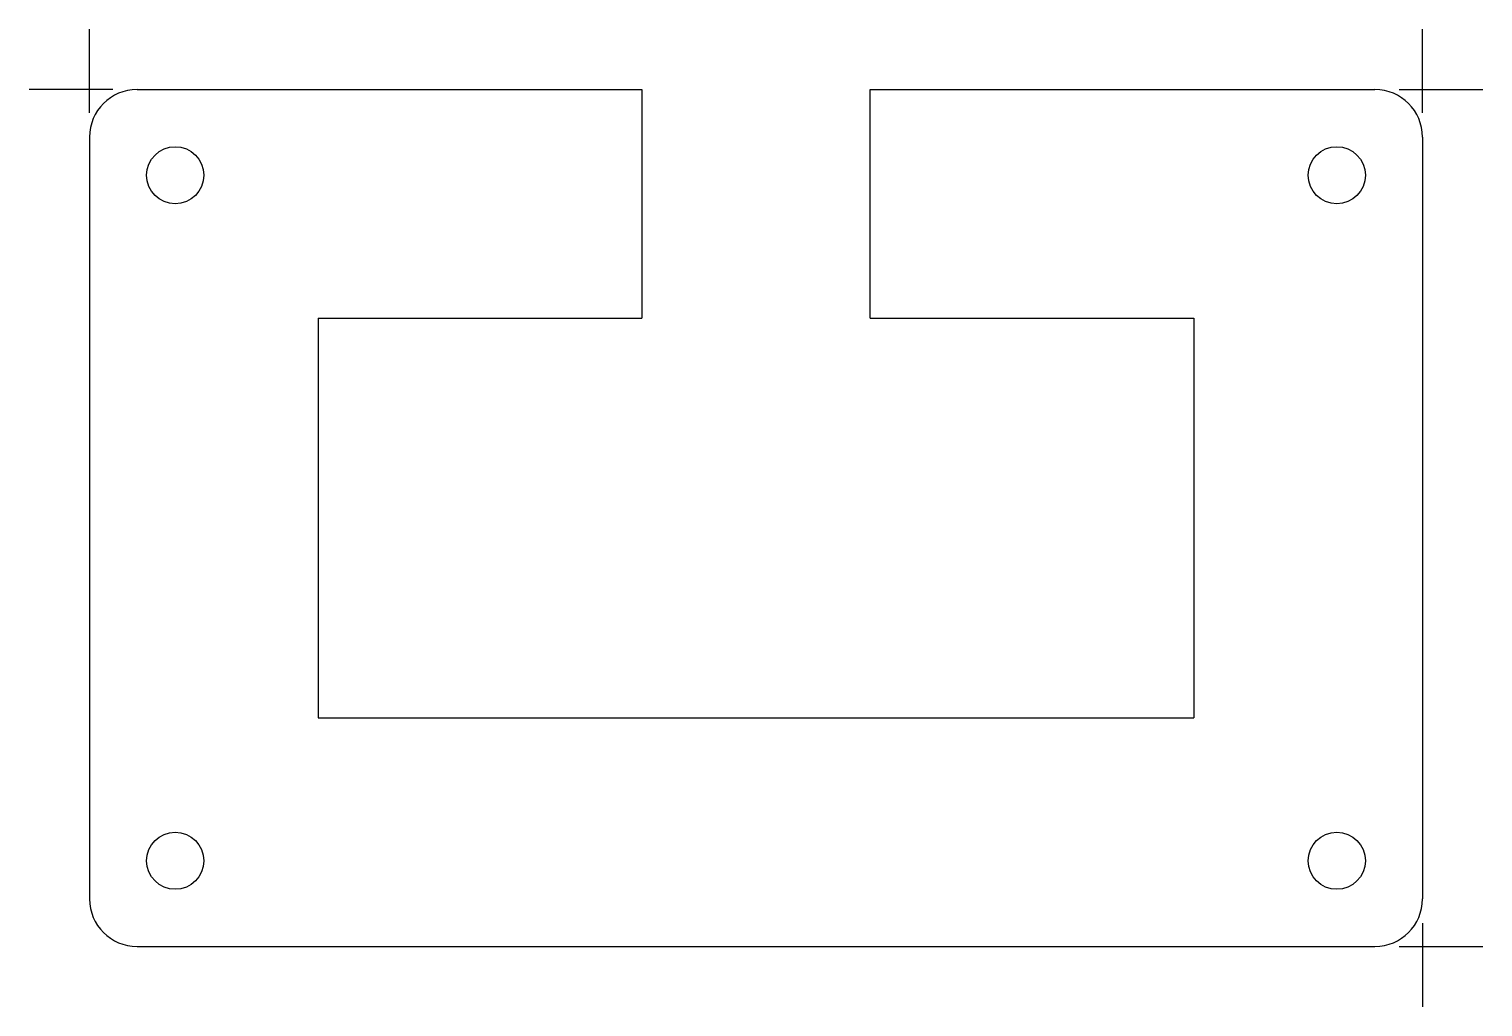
# Model space of a CAD drawing. Header units: millimetres. Extents: x -38.2 to 38.2, y -25.7 to 25.7.
import ezdxf

# ---------------------------------------------------------------- set-up
doc = ezdxf.new("R2010")
doc.units = ezdxf.units.MM

msp = doc.modelspace()

# ---------------------------------------------------------------- linework, layer by layer
at = {"color": 7, "linetype": 'Continuous'}
for p, q in [((-35, 21.27), (-35, 25.675)), ((35, 21.27), (35, 25.675)), ((-33.77, 22.5), (-38.175, 22.5)), ((-32.5, 22.5), (-6, 22.5)), ((-6, 22.5), (-6, 10.5)), ((6, 10.5), (6, 22.5)), ((6, 22.5), (32.5, 22.5)), ((33.77, 22.5), (38.175, 22.5)), ((-35, 20), (-35, -20)), ((35, 20), (35, -20)), ((-23, 10.5), (-6, 10.5)), ((-23, 10.5), (-23, -10.5)), ((6, 10.5), (23, 10.5)), ((23, 10.5), (23, -10.5)), ((-23, -10.5), (23, -10.5)), ((35, -21.27), (35, -25.675)), ((-32.5, -22.5), (32.5, -22.5)), ((33.77, -22.5), (38.175, -22.5))]:
    msp.add_line(p, q, dxfattribs=at)
for centre in [(-30.5, 18), (30.5, 18), (-30.5, -18), (30.5, -18)]:
    msp.add_circle(centre, 1.5, dxfattribs=at)
for centre, start, end in [((-32.5, 20), 90, 180), ((32.5, 20), 0, 90), ((-32.5, -20), 180, 270), ((32.5, -20), 270, 0)]:
    msp.add_arc(centre, 2.5, start, end, dxfattribs=at)

doc.saveas('drawing.dxf')
